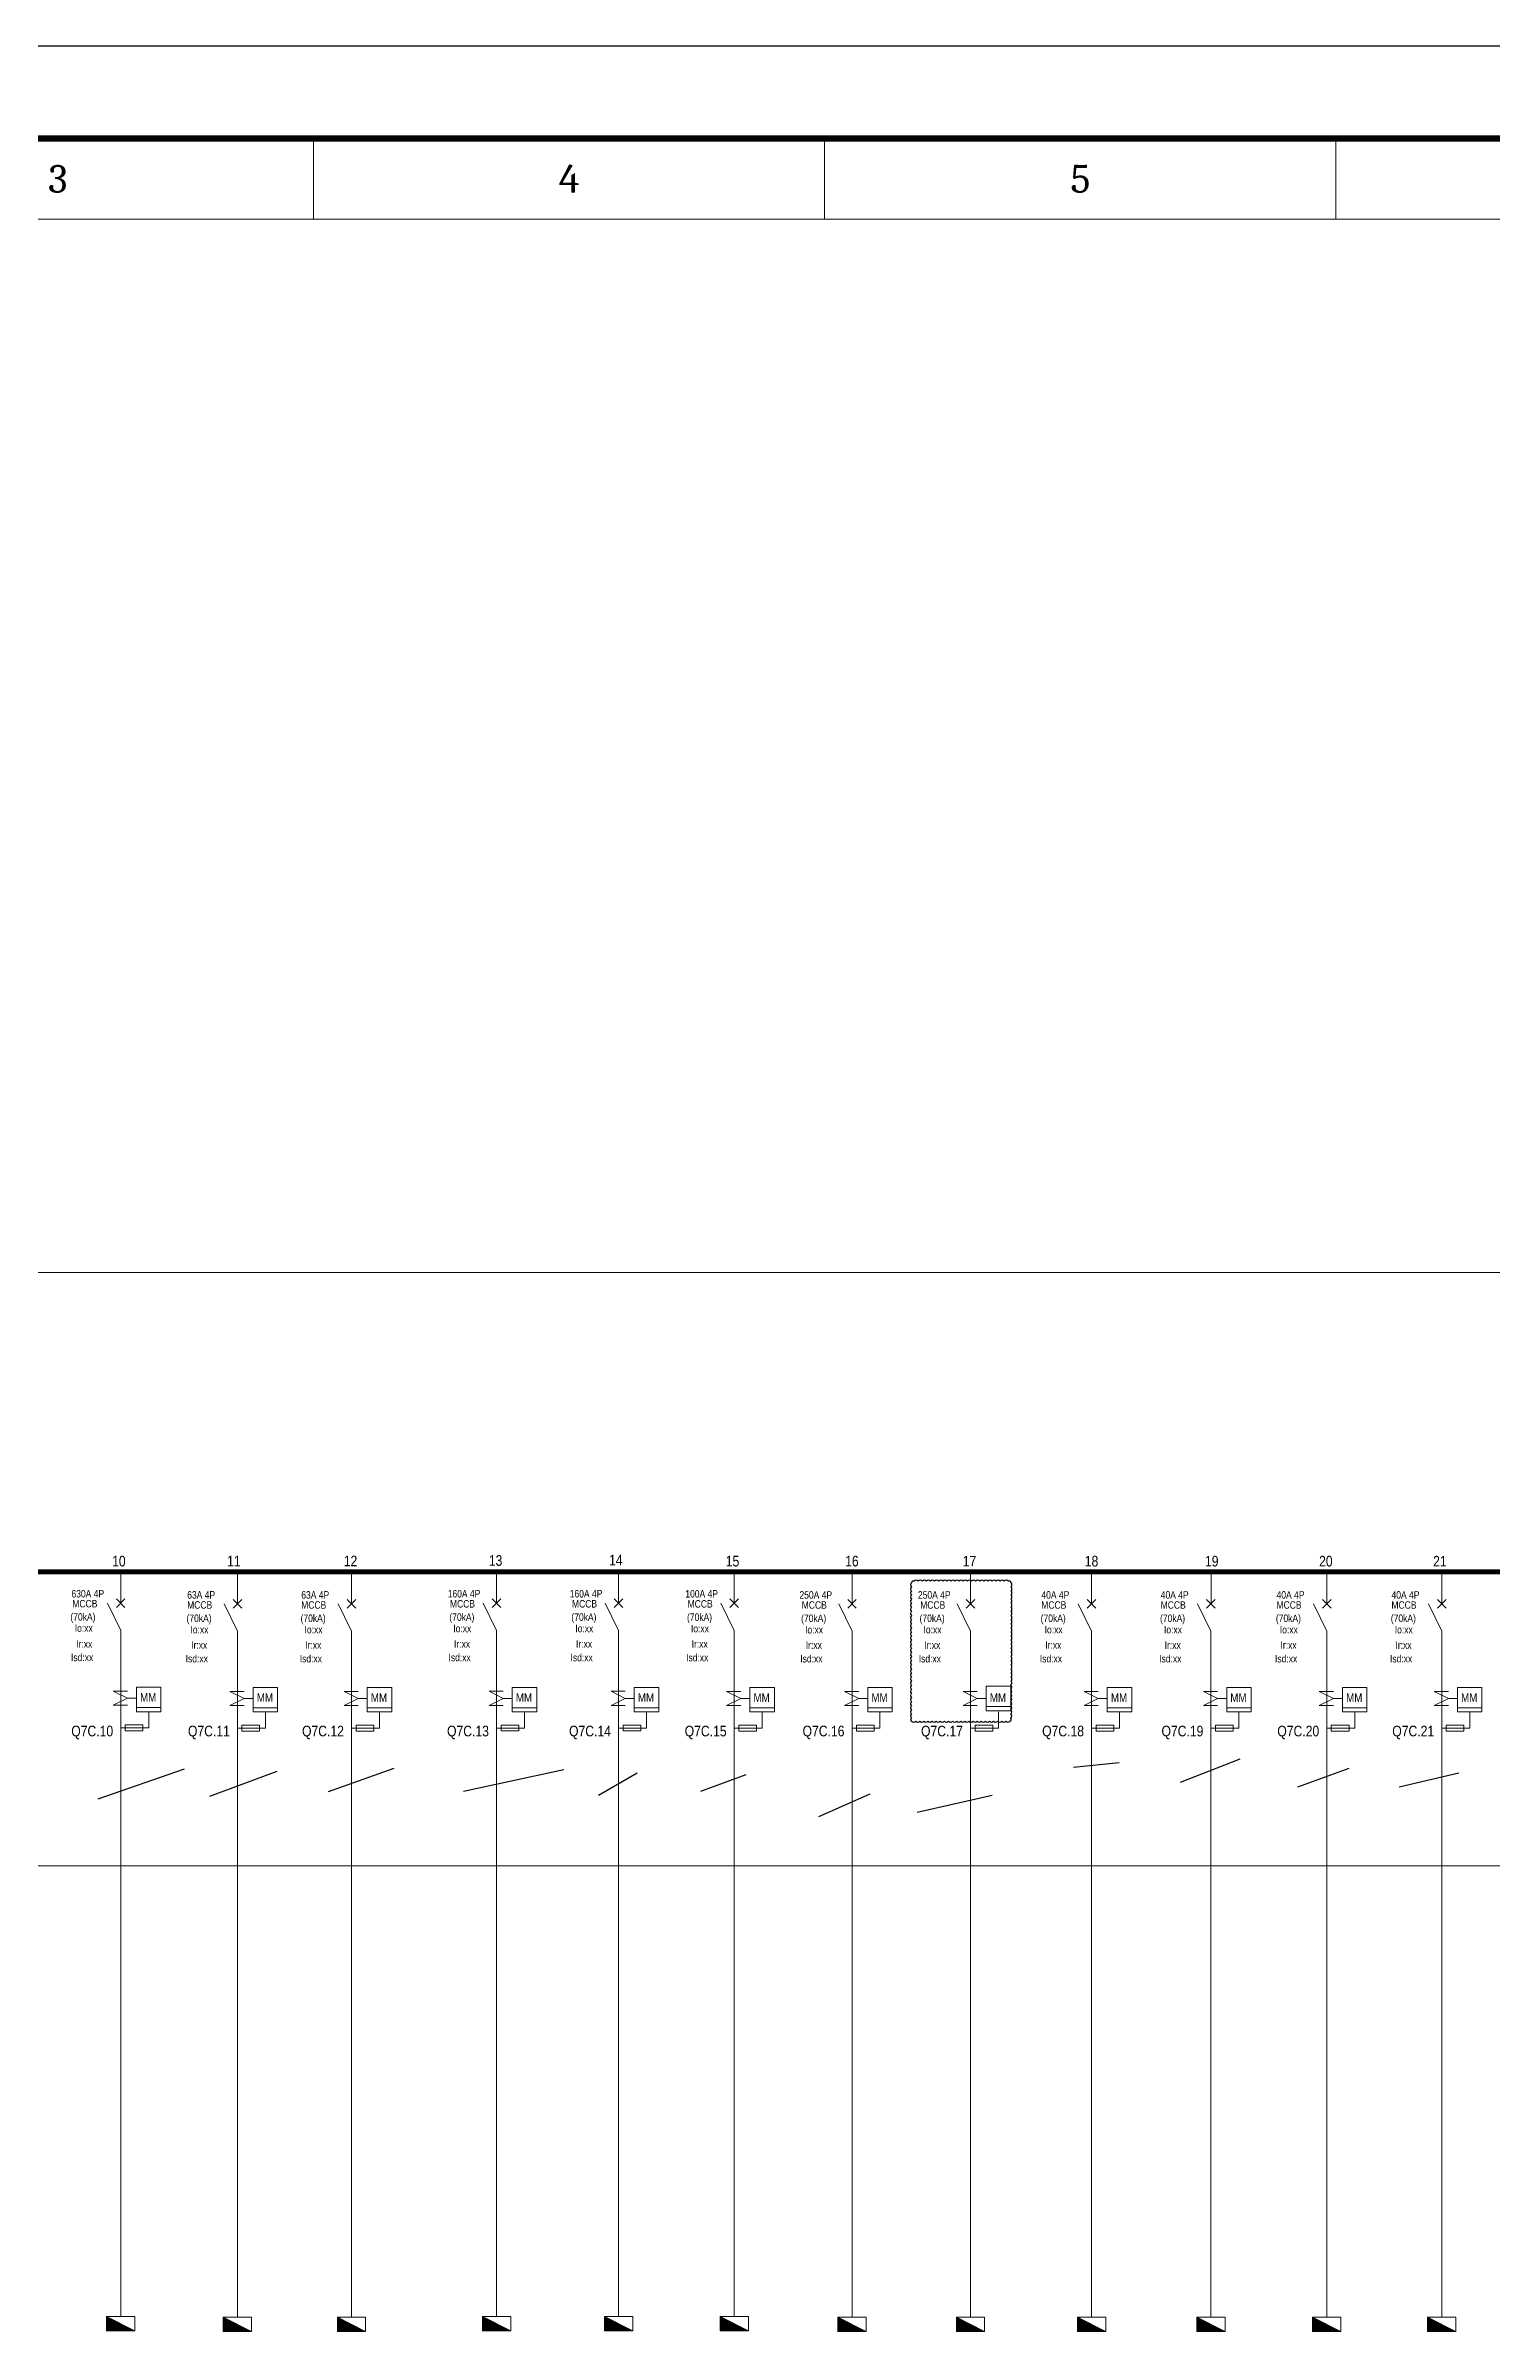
# Model space of a CAD drawing. Header units: millimetres. Extents: x -116965 to 323937, y 291661 to 566926.
# Drawn here: x -56688 to -54504, y 302634 to 306088 of the extents above; entities that cross this region are included whole.
import ezdxf
from ezdxf.enums import TextEntityAlignment as Align

# ---------------------------------------------------------------- set-up
doc = ezdxf.new("R2010")
doc.units = ezdxf.units.MM
doc.layers.get('0').update_dxf_attribs({"lineweight": 18})
doc.layers.add('HV-MV Equipment', color=4, linetype='Continuous', lineweight=9)
doc.layers.add('Text 2', color=2, linetype='Continuous')
doc.styles.add('Hel-Con', font='')
doc.styles.add('hwBorder', font='Cambria.ttf')
doc.styles.add('VNI-HELVE', font='')
doc.styles.get('Hel-Con').set_extended_font_data('VNI-Helve-Condense')
doc.styles.get('VNI-HELVE').set_extended_font_data('VNI-Helve-Condense')

# ---------------------------------------------------------------- blocks, each defined once
blk = doc.blocks.new('*U1980')
at = {"color": 5}
for p, q in [((92.7, 198.62), (92.7, 194.28)), ((120.27, 198.62), (120.27, 194.28)), ((147.84, 198.62), (147.84, 194.28))]:
    blk.add_line(p, q, dxfattribs=at)
at = {"color": 5, "const_width": 0.35}
blk.add_lwpolyline([(10, 198.62), (285.68, 198.62), (285.68, 5), (10, 5)], close=True, dxfattribs=at)
at = {"color": 5}
blk.add_lwpolyline([(14.34, 194.28), (281.34, 194.28), (281.34, 9.34), (14.34, 9.34)], close=True, dxfattribs=at)
at = {"layer": 'Defpoints', "color": 4}
blk.add_lwpolyline([(0, 203.62), (290.68, 203.62), (290.68, 0), (0, 0)], close=True, dxfattribs=at)
at = {"color": 253, "style": 'hwBorder'}
for s, p in [('3', (78.92, 196.45)), ('4', (106.49, 196.45)), ('5', (134.06, 196.45))]:
    blk.add_text(s, height=1.5, dxfattribs=at).set_placement(p, align=Align.MIDDLE_CENTER)
at = {"color": 6, "style": 'hwBorder', "flags": 8}
for tag, p in [("DWG'SNAME", (266.34, 59)), ("DWG'SCODE2", (266.34, 51.05))]:
    blk.add_attdef(tag, text='', height=1.5, dxfattribs=at).set_placement(p, align=Align.MIDDLE_CENTER)
at = {"color": 253, "style": 'hwBorder', "flags": 8}
for tag, p in [('REV_MODIFY0', (264.34, 44.1)), ('REV_DATE0', (277.34, 44.1)), ('REV_0', (253.34, 43.79)), ('REV_1', (253.34, 40.48)), ('REV_MODIFY1', (264.34, 40.79)), ('REV_DATE1', (277.34, 40.79)), ('REV_2', (253.34, 37.17)), ('REV_MODIFY2', (264.34, 37.48)), ('REV_DATE2', (277.34, 37.48)), ('REV_MODIFY3', (264.34, 34.17)), ('REV_DATE3', (277.34, 34.17)), ('REV_3', (253.34, 33.86)), ('REV_4', (253.34, 30.55)), ('REV_MODIFY4', (264.34, 30.86)), ('REV_DATE4', (277.34, 30.86))]:
    blk.add_attdef(tag, text='', height=1, dxfattribs=at).set_placement(p, align=Align.MIDDLE_CENTER)
at = {"color": 6, "style": 'hwBorder', "flags": 8}
for tag, p in [('TOLERANCE', (261.54, 27.22)), ('PAGE', (259.34, 15.3))]:
    blk.add_attdef(tag, text='', height=1.5, dxfattribs=at).set_placement(p, align=Align.MIDDLE_LEFT)
blk = doc.blocks.new('TDIEN')
blk.add_hatch(color=256).paths.add_polyline_path([(400, 0), (-400, 400), (-400, 0)])
blk.add_line((-400, 400), (400, 0))
blk.add_lwpolyline([(-400, 0), (400, 0), (400, 400), (-400, 400)], close=True)

msp = doc.modelspace()

# ---------------------------------------------------------------- linework, layer by layer
at = {"layer": 'HV-MV Equipment', "lineweight": 9}
for p, q in [((-58151.106063, 304236.352908), (-52112.114204, 304236.352908)), ((-52112.114204, 303340.863539), (-58151.106063, 303340.863539))]:
    msp.add_line(p, q, dxfattribs=at)
at = {"layer": 'HV-MV Equipment', "color": 6, "lineweight": 9}
for p, q in [((-55471.064445, 302659.447526), (-55471.064445, 303695.247306)), ((-55292.193148, 302659.438434), (-55292.193148, 303695.238214))]:
    msp.add_line(p, q, dxfattribs=at)
at = {"layer": 'HV-MV Equipment', "color": 6, "const_width": 7.509577}
msp.add_lwpolyline([(-58138.639835, 303784.700183), (-52250.957934, 303784.495451)], dxfattribs=at)
at = {"layer": 'HV-MV Equipment', "color": 6, "lineweight": 9}
for points in [[(-56575.139122, 303784.62115), (-56575.139122, 303738.098558)], [(-56398.914252, 303784.612193), (-56398.914252, 303738.0896)], [(-56226.694626, 303784.603439), (-56226.694626, 303738.080846)], [(-56007.748744, 303784.59231), (-56007.748744, 303738.069717)], [(-55823.51366, 303784.582945), (-55823.51366, 303738.060353)], [(-55648.946685, 303784.497497), (-55648.946685, 303737.974904)], [(-55471.064445, 303782.92328), (-55471.064445, 303736.400687)], [(-55292.193148, 303781.345763), (-55292.193148, 303734.823171)], [(-55109.269725, 303784.565166), (-55109.269725, 303738.042573)], [(-54929.040087, 303784.556005), (-54929.040087, 303738.033412)], [(-54754.150184, 303784.565166), (-54754.150184, 303738.042573)], [(-54580.595521, 303784.556005), (-54580.595521, 303738.033412)], [(-56575.237818, 303696.320897), (-56575.237818, 302660.493498)], [(-56399.012949, 303695.339867), (-56399.012949, 302659.512468)], [(-56226.793322, 303695.331113), (-56226.793322, 302659.503714)], [(-56007.847441, 303696.34308), (-56007.847441, 302660.515681)], [(-55823.612356, 303696.333715), (-55823.612356, 302660.506316)], [(-55649.045381, 303696.248267), (-55649.045381, 302660.420868)], [(-55109.368421, 303695.29284), (-55109.368421, 302659.465441)], [(-54929.138783, 303695.283679), (-54929.138783, 302659.45628)], [(-54754.24888, 303695.29284), (-54754.24888, 302659.465441)], [(-54580.694218, 303695.283679), (-54580.694218, 302659.45628)]]:
    msp.add_lwpolyline(points, dxfattribs=at)
at = {"layer": 'HV-MV Equipment', "color": 4, "lineweight": 9}
for points in [[(-56575.237818, 303696.320897), (-56595.299431, 303737.474278)], [(-56581.721097, 303730.990999), (-56568.75454, 303743.957556)], [(-56568.75454, 303730.990999), (-56581.721097, 303743.957556)], [(-56399.012949, 303695.339867), (-56419.074561, 303736.493248)], [(-56405.496227, 303730.009969), (-56392.52967, 303742.976526)], [(-56392.52967, 303730.009969), (-56405.496227, 303742.976526)], [(-56226.793322, 303695.331113), (-56246.854935, 303736.484494)], [(-56233.276601, 303730.001215), (-56220.310044, 303742.967772)], [(-56220.310044, 303730.001215), (-56233.276601, 303742.967772)], [(-56007.847441, 303696.34308), (-56027.909053, 303737.496461)], [(-56014.330719, 303731.013182), (-56001.364162, 303743.979739)], [(-56001.364162, 303731.013182), (-56014.330719, 303743.979739)], [(-55823.612356, 303696.333715), (-55843.673969, 303737.487096)], [(-55830.095634, 303731.003818), (-55817.129077, 303743.970374)], [(-55817.129077, 303731.003818), (-55830.095634, 303743.970374)], [(-55649.045381, 303696.248267), (-55669.106994, 303737.401648)], [(-55655.52866, 303730.918369), (-55642.562103, 303743.884926)], [(-55642.562103, 303730.918369), (-55655.52866, 303743.884926)], [(-55471.064445, 303695.247306), (-55491.126057, 303736.400687)], [(-55477.547723, 303729.917408), (-55464.581166, 303742.883965)], [(-55464.581166, 303729.917408), (-55477.547723, 303742.883965)], [(-55292.193148, 303695.238214), (-55312.254761, 303736.391595)], [(-55298.676426, 303729.908316), (-55285.709869, 303742.874873)], [(-55285.709869, 303729.908316), (-55298.676426, 303742.874873)], [(-55109.368421, 303695.29284), (-55129.430034, 303736.446221)], [(-55115.851699, 303729.962942), (-55102.885142, 303742.929499)], [(-55102.885142, 303729.962942), (-55115.851699, 303742.929499)], [(-54929.138783, 303695.283679), (-54949.200396, 303736.43706)], [(-54935.622061, 303729.953781), (-54922.655504, 303742.920338)], [(-54922.655504, 303729.953781), (-54935.622061, 303742.920338)], [(-54754.24888, 303695.29284), (-54774.310493, 303736.446221)], [(-54760.732159, 303729.962942), (-54747.765602, 303742.929499)], [(-54747.765602, 303729.962942), (-54760.732159, 303742.929499)], [(-54580.694218, 303695.283679), (-54600.75583, 303736.43706)], [(-54587.177496, 303729.953781), (-54574.210939, 303742.920338)], [(-54574.210939, 303729.953781), (-54587.177496, 303742.920338)]]:
    msp.add_lwpolyline(points, dxfattribs=at)
at = {"layer": 'HV-MV Equipment', "color": 8, "lineweight": 9}
for points in [[(-56565.174668, 303604.571629), (-56586.535242, 303604.571629), (-56565.174668, 303593.891342), (-56586.535242, 303583.211055), (-56565.174668, 303583.211055)], [(-56388.949798, 303604.25653), (-56410.310372, 303604.25653), (-56388.949798, 303593.576243), (-56410.310372, 303582.895956), (-56388.949798, 303582.895956)], [(-56216.730172, 303604.247776), (-56238.090746, 303604.247776), (-56216.730172, 303593.567489), (-56238.090746, 303582.887202), (-56216.730172, 303582.887202)], [(-55997.78429, 303604.338694), (-56019.144864, 303604.338694), (-55997.78429, 303593.658407), (-56019.144864, 303582.97812), (-55997.78429, 303582.97812)], [(-55813.549205, 303604.32933), (-55834.909779, 303604.32933), (-55813.549205, 303593.649043), (-55834.909779, 303582.968756), (-55813.549205, 303582.968756)], [(-55638.982231, 303604.243882), (-55660.342805, 303604.243882), (-55638.982231, 303593.563595), (-55660.342805, 303582.883308), (-55638.982231, 303582.883308)], [(-55461.001294, 303604.163969), (-55482.361868, 303604.163969), (-55461.001294, 303593.483683), (-55482.361868, 303582.803396), (-55461.001294, 303582.803396)], [(-55282.129997, 303604.154877), (-55303.490571, 303604.154877), (-55282.129997, 303593.474591), (-55303.490571, 303582.794304), (-55282.129997, 303582.794304)], [(-55099.30527, 303604.209503), (-55120.665844, 303604.209503), (-55099.30527, 303593.529216), (-55120.665844, 303582.848929), (-55099.30527, 303582.848929)], [(-54919.075632, 303604.200342), (-54940.436206, 303604.200342), (-54919.075632, 303593.520055), (-54940.436206, 303582.839768), (-54919.075632, 303582.839768)], [(-54744.18573, 303604.209503), (-54765.546304, 303604.209503), (-54744.18573, 303593.529216), (-54765.546304, 303582.848929), (-54744.18573, 303582.848929)], [(-54570.631067, 303604.200342), (-54591.991641, 303604.200342), (-54570.631067, 303593.520055), (-54591.991641, 303582.839768), (-54570.631067, 303582.839768)], [(-56533.003297, 303573.567747), (-56533.003297, 303549.112993), (-56575.240309, 303549.112993)], [(-56565.174668, 303593.891342), (-56551.468922, 303593.891342)], [(-56551.468922, 303579.721309), (-56514.55785, 303579.721309)], [(-56356.778427, 303573.252648), (-56356.778427, 303548.797895), (-56399.01544, 303548.797895)], [(-56388.949798, 303593.576243), (-56375.244052, 303593.576243)], [(-56375.233963, 303579.404494), (-56338.322891, 303579.404494)], [(-56184.558801, 303573.243894), (-56184.558801, 303548.789141), (-56226.795813, 303548.789141)], [(-56216.730172, 303593.567489), (-56203.024426, 303593.567489)], [(-56203.014337, 303579.39574), (-56166.103265, 303579.39574)], [(-55965.612919, 303573.334812), (-55965.612919, 303548.880059), (-56007.849932, 303548.880059)], [(-55997.78429, 303593.658407), (-55984.078544, 303593.658407)], [(-55984.068455, 303579.486658), (-55947.157383, 303579.486658)], [(-55781.377834, 303573.325448), (-55781.377834, 303548.870694), (-55823.614847, 303548.870694)], [(-55813.549205, 303593.649043), (-55799.84346, 303593.649043)], [(-55799.83337, 303579.477293), (-55762.922298, 303579.477293)], [(-55606.81086, 303573.24), (-55606.81086, 303548.785246), (-55649.047872, 303548.785246)], [(-55638.982231, 303593.563595), (-55625.276485, 303593.563595)], [(-55625.266396, 303579.391845), (-55588.355324, 303579.391845)], [(-55428.829923, 303573.160088), (-55428.829923, 303548.705334), (-55471.066936, 303548.705334)], [(-55461.001294, 303593.483683), (-55447.295548, 303593.483683)], [(-55447.285459, 303579.311933), (-55410.374387, 303579.311933)], [(-55249.958626, 303573.150996), (-55249.958626, 303548.696242), (-55292.195639, 303548.696242)], [(-55282.129997, 303593.474591), (-55268.424252, 303593.474591)], [(-55268.424252, 303581.1709), (-55231.51318, 303581.1709)], [(-55067.133899, 303573.205622), (-55067.133899, 303548.750868), (-55109.370912, 303548.750868)], [(-55099.30527, 303593.529216), (-55085.599525, 303593.529216)], [(-55085.589435, 303579.357467), (-55048.678364, 303579.357467)], [(-54886.904261, 303573.19646), (-54886.904261, 303548.741707), (-54929.141274, 303548.741707)], [(-54919.075632, 303593.520055), (-54905.369887, 303593.520055)], [(-54905.359797, 303579.348306), (-54868.448726, 303579.348306)], [(-54712.014359, 303573.205622), (-54712.014359, 303548.750868), (-54754.251371, 303548.750868)], [(-54744.18573, 303593.529216), (-54730.479984, 303593.529216)], [(-54730.469895, 303579.357467), (-54693.558823, 303579.357467)], [(-54538.459696, 303573.19646), (-54538.459696, 303548.741707), (-54580.696709, 303548.741707)], [(-54570.631067, 303593.520055), (-54556.925321, 303593.520055)], [(-54556.915232, 303579.348306), (-54520.00416, 303579.348306)]]:
    msp.add_lwpolyline(points, dxfattribs=at)
for points in [[(-56551.468922, 303610.480535), (-56514.55785, 303610.480535), (-56514.55785, 303573.569464), (-56551.468922, 303573.569464)], [(-56375.233963, 303610.16372), (-56338.322891, 303610.16372), (-56338.322891, 303573.252648), (-56375.233963, 303573.252648)], [(-56203.014337, 303610.154966), (-56166.103265, 303610.154966), (-56166.103265, 303573.243894), (-56203.014337, 303573.243894)], [(-55984.068455, 303610.245884), (-55947.157383, 303610.245884), (-55947.157383, 303573.334812), (-55984.068455, 303573.334812)], [(-55799.83337, 303610.236519), (-55762.922298, 303610.236519), (-55762.922298, 303573.325448), (-55799.83337, 303573.325448)], [(-55625.266396, 303610.151071), (-55588.355324, 303610.151071), (-55588.355324, 303573.24), (-55625.266396, 303573.24)], [(-55447.285459, 303610.071159), (-55410.374387, 303610.071159), (-55410.374387, 303573.160088), (-55447.285459, 303573.160088)], [(-55268.424252, 303611.930126), (-55231.51318, 303611.930126), (-55231.51318, 303575.019055), (-55268.424252, 303575.019055)], [(-55085.589435, 303610.116693), (-55048.678364, 303610.116693), (-55048.678364, 303573.205622), (-55085.589435, 303573.205622)], [(-54905.359797, 303610.107532), (-54868.448726, 303610.107532), (-54868.448726, 303573.19646), (-54905.359797, 303573.19646)], [(-54730.469895, 303610.116693), (-54693.558823, 303610.116693), (-54693.558823, 303573.205622), (-54730.469895, 303573.205622)], [(-54556.915232, 303610.107532), (-54520.00416, 303610.107532), (-54520.00416, 303573.19646), (-54556.915232, 303573.19646)], [(-56568.375943, 303553.563113), (-56568.375943, 303544.662874), (-56541.675226, 303544.662874), (-56541.675226, 303553.563113)], [(-56392.151074, 303553.248014), (-56392.151074, 303544.347775), (-56365.450356, 303544.347775), (-56365.450356, 303553.248014)], [(-56219.931447, 303553.23926), (-56219.931447, 303544.339021), (-56193.23073, 303544.339021), (-56193.23073, 303553.23926)], [(-56000.985566, 303553.330178), (-56000.985566, 303544.429939), (-55974.284848, 303544.429939), (-55974.284848, 303553.330178)], [(-55816.750481, 303553.320814), (-55816.750481, 303544.420574), (-55790.049764, 303544.420574), (-55790.049764, 303553.320814)], [(-55642.183506, 303553.235366), (-55642.183506, 303544.335126), (-55615.482789, 303544.335126), (-55615.482789, 303553.235366)], [(-55464.20257, 303553.155453), (-55464.20257, 303544.255214), (-55437.501852, 303544.255214), (-55437.501852, 303553.155453)], [(-55285.331273, 303553.146361), (-55285.331273, 303544.246122), (-55258.630556, 303544.246122), (-55258.630556, 303553.146361)], [(-55102.506546, 303553.200987), (-55102.506546, 303544.300748), (-55075.805829, 303544.300748), (-55075.805829, 303553.200987)], [(-54922.276908, 303553.191826), (-54922.276908, 303544.291587), (-54895.576191, 303544.291587), (-54895.576191, 303553.191826)], [(-54747.387005, 303553.200987), (-54747.387005, 303544.300748), (-54720.686288, 303544.300748), (-54720.686288, 303553.200987)], [(-54573.832343, 303553.191826), (-54573.832343, 303544.291587), (-54547.131625, 303544.291587), (-54547.131625, 303553.191826)]]:
    msp.add_lwpolyline(points, close=True, dxfattribs=at)
at = {"layer": 'Text 2', "ltscale": 0.001}
for p, q in [((-55136.437051, 303489.670385), (-55067.583885, 303496.730883)), ((-54885.3785, 303502.046164), (-54975.417321, 303466.742186)), ((-56479.460695, 303486.557276), (-56609.585626, 303441.58279)), ((-56339.697347, 303483.303508), (-56441.22615, 303445.787682)), ((-56162.917834, 303487.725715), (-56262.238903, 303452.416528)), ((-55906.278483, 303485.833142), (-56057.454348, 303453.326719)), ((-55795.56763, 303480.956955), (-55854.087727, 303446.825881)), ((-55631.551209, 303478.279964), (-55699.990951, 303453.297694)), ((-54720.971389, 303487.922192), (-54798.652122, 303459.678712)), ((-54554.744708, 303480.863182), (-54644.783529, 303459.680944)), ((-55444.127085, 303448.86358), (-55521.847392, 303414.865723)), ((-55259.290439, 303447.269442), (-55372.631711, 303421.366561))]:
    msp.add_line(p, q, dxfattribs=at)
at = {"layer": 'Text 2'}
msp.add_lwpolyline([(-55381.133243, 303559.200983, 0.52056705), (-55374.944888, 303559.200983, 0.52056705), (-55368.756533, 303559.200983, 0.52056705), (-55362.568179, 303559.200983, 0.52056705), (-55356.379824, 303559.200983, 0.52056705), (-55350.191469, 303559.200983, 0.52056705), (-55344.003115, 303559.200983, 0.52056705), (-55337.81476, 303559.200983, 0.52056705), (-55331.626405, 303559.200983, 0.52056705), (-55325.438051, 303559.200983, 0.52056705), (-55319.249696, 303559.200983, 0.52056705), (-55313.061341, 303559.200983, 0.52056705), (-55306.872987, 303559.200983, 0.52056705), (-55300.684632, 303559.200983, 0.52056705), (-55294.496277, 303559.200983, 0.52056705), (-55288.307923, 303559.200983, 0.52056705), (-55282.119568, 303559.200983, 0.52056705), (-55275.931214, 303559.200983, 0.52056705), (-55269.742859, 303559.200983, 0.52056705), (-55263.554504, 303559.200983, 0.52056705), (-55257.36615, 303559.200983, 0.52056705), (-55251.177795, 303559.200983, 0.52056705), (-55244.98944, 303559.200983, 0.52056705), (-55238.801086, 303559.200983, 0.52056705), (-55232.612731, 303559.200983, 0.52056705), (-55231.228812, 303564.007632, 0.52056705), (-55231.225962, 303570.195986, 0.52056705), (-55231.223112, 303576.38434, 0.52056705), (-55231.220261, 303582.572694, 0.52056705), (-55231.217411, 303588.761048, 0.52056705), (-55231.214561, 303594.949402, 0.52056705), (-55231.211711, 303601.137756, 0.52056705), (-55231.20886, 303607.32611, 0.52056705), (-55231.20601, 303613.514464, 0.52056705), (-55231.20316, 303619.702818, 0.52056705), (-55231.20031, 303625.891172, 0.52056705), (-55231.197459, 303632.079526, 0.52056705), (-55231.194609, 303638.26788, 0.52056705), (-55231.191759, 303644.456234, 0.52056705), (-55231.188908, 303650.644588, 0.52056705), (-55231.186058, 303656.832942, 0.52056705), (-55231.183208, 303663.021296, 0.52056705), (-55231.180358, 303669.20965, 0.52056705), (-55231.177507, 303675.398004, 0.52056705), (-55231.174657, 303681.586358, 0.52056705), (-55231.171807, 303687.774712, 0.52056705), (-55231.168957, 303693.963066, 0.52056705), (-55231.166106, 303700.15142, 0.52056705), (-55231.163256, 303706.339774, 0.52056705), (-55231.160406, 303712.528128, 0.52056705), (-55231.157556, 303718.716482, 0.52056705), (-55231.154705, 303724.904836, 0.52056705), (-55231.151855, 303731.09319, 0.52056705), (-55231.149005, 303737.281544, 0.52056705), (-55231.146154, 303743.469898, 0.52056705), (-55231.143304, 303749.658252, 0.52056705), (-55231.140454, 303755.846606, 0.52056705), (-55231.137604, 303762.03496, 0.52056705), (-55231.134753, 303768.223314, 0.52056705), (-55234.925831, 303770.619486, 0.52056705), (-55241.114186, 303770.619486, 0.52056705), (-55247.302541, 303770.619486, 0.52056705), (-55253.490895, 303770.619486, 0.52056705), (-55259.67925, 303770.619486, 0.52056705), (-55265.867605, 303770.619486, 0.52056705), (-55272.055959, 303770.619486, 0.52056705), (-55278.244314, 303770.619486, 0.52056705), (-55284.432669, 303770.619486, 0.52056705), (-55290.621023, 303770.619486, 0.52056705), (-55296.809378, 303770.619486, 0.52056705), (-55302.997733, 303770.619486, 0.52056705), (-55309.186087, 303770.619486, 0.52056705), (-55315.374442, 303770.619486, 0.52056705), (-55321.562797, 303770.619486, 0.52056705), (-55327.751151, 303770.619486, 0.52056705), (-55333.939506, 303770.619486, 0.52056705), (-55340.12786, 303770.619486, 0.52056705), (-55346.316215, 303770.619486, 0.52056705), (-55352.50457, 303770.619486, 0.52056705), (-55358.692924, 303770.619486, 0.52056705), (-55364.881279, 303770.619486, 0.52056705), (-55371.069634, 303770.619486, 0.52056705), (-55377.257988, 303770.619486, 0.52056705), (-55381.036977, 303768.20901, 0.52056705), (-55381.039827, 303762.020656, 0.52056705), (-55381.042677, 303755.832302, 0.52056705), (-55381.045527, 303749.643948, 0.52056705), (-55381.048378, 303743.455594, 0.52056705), (-55381.051228, 303737.26724, 0.52056705), (-55381.054078, 303731.078886, 0.52056705), (-55381.056928, 303724.890532, 0.52056705), (-55381.059779, 303718.702178, 0.52056705), (-55381.062629, 303712.513824, 0.52056705), (-55381.065479, 303706.32547, 0.52056705), (-55381.068329, 303700.137116, 0.52056705), (-55381.07118, 303693.948762, 0.52056705), (-55381.07403, 303687.760408, 0.52056705), (-55381.07688, 303681.572054, 0.52056705), (-55381.079731, 303675.3837, 0.52056705), (-55381.082581, 303669.195346, 0.52056705), (-55381.085431, 303663.006992, 0.52056705), (-55381.088281, 303656.818638, 0.52056705), (-55381.091132, 303650.630284, 0.52056705), (-55381.093982, 303644.44193, 0.52056705), (-55381.096832, 303638.253576, 0.52056705), (-55381.099682, 303632.065222, 0.52056705), (-55381.102533, 303625.876868, 0.52056705), (-55381.105383, 303619.688514, 0.52056705), (-55381.108233, 303613.50016, 0.52056705), (-55381.111083, 303607.311806, 0.52056705), (-55381.113934, 303601.123452, 0.52056705), (-55381.116784, 303594.935098, 0.52056705), (-55381.119634, 303588.746744, 0.52056705), (-55381.122485, 303582.55839, 0.52056705), (-55381.125335, 303576.370036, 0.52056705), (-55381.128185, 303570.181682, 0.52056705), (-55381.131035, 303563.993328, 0.52056705)], format="xyb", close=True, dxfattribs=at)

# ---------------------------------------------------------------- block references
at = {"ltscale": 5, "xscale": 28, "yscale": 28, "zscale": 28}
msp.add_blockref('*U1980', (-58879.961977, 300386.757971), dxfattribs=at)
at = {"layer": 'HV-MV Equipment', "lineweight": 9, "xscale": 0.05340143467459778, "yscale": 0.05340143467459778, "zscale": 0.05340143467459778}
for p in [(-56575.139087, 302639.132924), (-56399.012949, 302638.151894), (-56226.793322, 302638.14314), (-56007.748709, 302639.155107), (-55823.513625, 302639.145743), (-55648.94665, 302639.060294), (-55471.064445, 302638.086952), (-55292.193148, 302638.07786), (-55109.368421, 302638.104867), (-54929.138783, 302638.095706), (-54754.24888, 302638.104867), (-54580.694218, 302638.095706)]:
    msp.add_blockref('TDIEN', p, dxfattribs=at)

# ---------------------------------------------------------------- texts
at = {"layer": 'HV-MV Equipment', "color": 7, "lineweight": 9, "style": 'Hel-Con'}
for s, height, p in [('10', 16.0204304, (-56577.982907, 303792.857306)), ('11', 16.0204304, (-56404.428244, 303792.848552)), ('12', 16.0204304, (-56228.203509, 303793.050597)), ('13', 16.0204304, (-56009.257627, 303793.814146)), ('14', 16.0204304, (-55827.692749, 303794.477702)), ('15', 16.0204304, (-55651.468015, 303792.810279)), ('16', 16.0204304, (-55471.238377, 303792.801118)), ('17', 16.0204304, (-55293.678471, 303792.792093)), ('18', 16.0204304, (-55109.443251, 303792.782728)), ('19', 16.0204304, (-54927.878645, 303792.773499)), ('20', 16.0204304, (-54755.659018, 303792.764745)), ('21', 16.0204304, (-54583.462697, 303792.755653)), ('630A 4P', 11.2143013, (-56624.944165, 303746.00625)), ('MCCB', 11.2143013, (-56629.372747, 303731.001398)), ('63A 4P', 11.2143013, (-56453.729587, 303744.292287)), ('MCCB', 11.2143013, (-56456.025875, 303729.066058)), ('63A 4P', 11.2143013, (-56281.509961, 303744.283533)), ('MCCB', 11.2143013, (-56283.806248, 303729.057304)), ('160A 4P', 11.2143013, (-56056.887535, 303746.007496)), ('MCCB', 11.2143013, (-56059.183823, 303730.781267)), ('160A 4P', 11.2143013, (-55872.65245, 303745.998132)), ('MCCB', 11.2143013, (-55874.948738, 303730.771903)), ('100A 4P', 11.2143013, (-55698.085476, 303745.912684)), ('MCCB', 11.2143013, (-55700.381763, 303730.686455)), ('250A 4P', 11.2143013, (-55525.781083, 303744.199727)), ('MCCB', 11.2143013, (-55528.077371, 303728.973498)), ('250A 4P', 11.2143013, (-55346.909787, 303744.190635)), ('MCCB', 11.2143013, (-55349.206074, 303728.964406)), ('40A 4P', 11.2143013, (-55164.08506, 303744.245261)), ('MCCB', 11.2143013, (-55166.381347, 303729.019032)), ('40A 4P', 11.2143013, (-54983.855422, 303744.236099)), ('MCCB', 11.2143013, (-54986.151709, 303729.00987)), ('40A 4P', 11.2143013, (-54808.965519, 303744.245261)), ('MCCB', 11.2143013, (-54811.261807, 303729.019032)), ('40A 4P', 11.2143013, (-54635.410856, 303744.236099)), ('MCCB', 11.2143013, (-54637.707144, 303729.00987)), ('(70kA)', 11.2143013, (-56632.266978, 303711.049369)), ('Io:xx', 11.2143013, (-56631.029566, 303694.137245)), ('(70kA)', 11.2143013, (-56456.945509, 303709.037501)), ('Io:xx', 11.2143013, (-56456.320795, 303691.78815)), ('(70kA)', 11.2143013, (-56284.725883, 303709.028747)), ('Io:xx', 11.2143013, (-56284.101168, 303691.779396)), ('(70kA)', 11.2143013, (-56060.103457, 303710.75271)), ('Io:xx', 11.2143013, (-56059.478742, 303693.503359)), ('(70kA)', 11.2143013, (-55875.868372, 303710.743346)), ('Io:xx', 11.2143013, (-55875.243658, 303693.493994)), ('(70kA)', 11.2143013, (-55701.301397, 303710.657898)), ('Io:xx', 11.2143013, (-55700.676683, 303693.408546)), ('(70kA)', 11.2143013, (-55528.997005, 303708.944941)), ('Io:xx', 11.2143013, (-55528.372291, 303691.695589)), ('(70kA)', 11.2143013, (-55350.125708, 303708.935849)), ('Io:xx', 11.2143013, (-55349.500994, 303691.686497)), ('(70kA)', 11.2143013, (-55167.300981, 303708.990475)), ('Io:xx', 11.2143013, (-55166.676267, 303691.741123)), ('(70kA)', 11.2143013, (-54987.071343, 303708.981314)), ('Io:xx', 11.2143013, (-54986.446629, 303691.731962)), ('(70kA)', 11.2143013, (-54812.181441, 303708.990475)), ('Io:xx', 11.2143013, (-54811.556726, 303691.741123)), ('(70kA)', 11.2143013, (-54638.626778, 303708.981314)), ('Io:xx', 11.2143013, (-54638.002064, 303691.731962)), ('Ir:xx', 11.2143013, (-56630.249013, 303670.084289)), ('Ir:xx', 11.2143013, (-56456.701822, 303668.494094)), ('Ir:xx', 11.2143013, (-56284.482195, 303668.48534)), ('Ir:xx', 11.2143013, (-56059.85977, 303670.209303)), ('Ir:xx', 11.2143013, (-55875.624685, 303670.199938)), ('Ir:xx', 11.2143013, (-55701.05771, 303670.11449)), ('Ir:xx', 11.2143013, (-55528.753318, 303668.401533)), ('Ir:xx', 11.2143013, (-55349.882021, 303668.392441)), ('Ir:xx', 11.2143013, (-55167.057294, 303668.447067)), ('Ir:xx', 11.2143013, (-54986.827656, 303668.437906)), ('Ir:xx', 11.2143013, (-54811.937754, 303668.447067)), ('Ir:xx', 11.2143013, (-54638.383091, 303668.437906)), ('Isd:xx', 11.2143013, (-56633.476053, 303649.853687)), ('Isd:xx', 11.2143013, (-56460.383113, 303648.011136)), ('Isd:xx', 11.2143013, (-56288.163487, 303648.002382)), ('Isd:xx', 11.2143013, (-56063.541061, 303649.726345)), ('Isd:xx', 11.2143013, (-55879.305976, 303649.716981)), ('Isd:xx', 11.2143013, (-55704.739001, 303649.631533)), ('Isd:xx', 11.2143013, (-55532.434609, 303647.918575)), ('Isd:xx', 11.2143013, (-55353.563312, 303647.909483)), ('Isd:xx', 11.2143013, (-55170.738585, 303647.964109)), ('Isd:xx', 11.2143013, (-54990.508947, 303647.954948)), ('Isd:xx', 11.2143013, (-54815.619045, 303647.964109)), ('Isd:xx', 11.2143013, (-54642.064382, 303647.954948))]:
    msp.add_text(s, height=height, dxfattribs=at).set_placement(p, align=Align.CENTER)
at = {"layer": 'HV-MV Equipment', "color": 7, "lineweight": 9, "style": 'VNI-HELVE'}
for p in [(-56533.761811, 303595.169018), (-56357.526852, 303594.852202), (-56185.307225, 303594.843448), (-55966.361344, 303594.934366), (-55782.126259, 303594.925002), (-55607.559284, 303594.839554), (-55429.578348, 303594.759642), (-55250.707051, 303594.75055), (-55067.882324, 303594.805175), (-54887.652686, 303594.796014), (-54712.762784, 303594.805175), (-54539.208121, 303594.796014)]:
    msp.add_text('MM', height=12.8163443, dxfattribs=at).set_placement(p, align=Align.MIDDLE)
at = {"layer": 'HV-MV Equipment', "color": 1, "lineweight": 9, "style": 'Hel-Con'}
for s, p in [('Q7C.10', (-56649.901922, 303536.325218)), ('Q7C.11', (-56473.677052, 303536.325218)), ('Q7C.12', (-56301.457426, 303536.325218)), ('Q7C.13', (-56082.511544, 303536.325218)), ('Q7C.14', (-55898.276459, 303536.325218)), ('Q7C.15', (-55723.709485, 303536.325218)), ('Q7C.16', (-55545.728548, 303536.325218)), ('Q7C.17', (-55366.857251, 303536.325218)), ('Q7C.18', (-55184.032524, 303536.325218)), ('Q7C.19', (-55003.802886, 303536.325218)), ('Q7C.20', (-54828.912984, 303536.325218)), ('Q7C.21', (-54655.358321, 303536.325218))]:
    msp.add_text(s, height=16.0204304, dxfattribs=at).set_placement(p)

doc.saveas('drawing.dxf')
